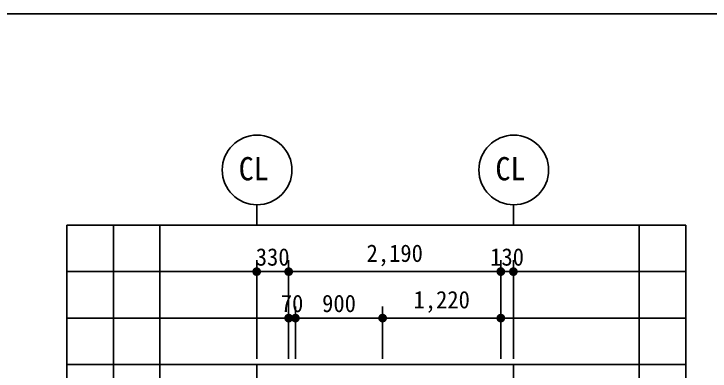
# Model space of a CAD drawing. Header units: millimetres. Extents: x -423835 to -174325, y -1379898 to -1311126.
# Drawn here: x -389187 to -382000, y -1367022 to -1363332 of the extents above; entities that cross this region are included whole.
import ezdxf
from ezdxf.enums import TextEntityAlignment as Align

# ---------------------------------------------------------------- set-up
doc = ezdxf.new("R2010")
doc.units = ezdxf.units.MM
doc.header["$LTSCALE"] = 100
doc.header["$MEASUREMENT"] = 0
doc.header["$PDSIZE"] = -10
doc.layers.get('0').update_dxf_attribs({"linetype": 'CONTINUOUS'})
doc.layers.get('Defpoints').update_dxf_attribs({"color": 153, "linetype": 'CONTINUOUS'})
doc.layers.add('A-AXIS-BUBL', color=7, linetype='CONTINUOUS', lineweight=25)
doc.layers.add('A-XXXX-TXT2', color=3, linetype='CONTINUOUS', lineweight=25)
doc.layers.add('A-DIMS', color=7, linetype='CONTINUOUS')
doc.layers.add('AA-AXIS-LINE-1', color=1, linetype='CONTINUOUS')
doc.styles.add('HY울릉도L', font='')
doc.styles.add('돋움체', font='')
doc.styles.get('HY울릉도L').set_extended_font_data('HYwulM')
doc.styles.get('돋움체').set_extended_font_data('DotumChe')
doc.dimstyles.new('CDIM', dxfattribs={"dimtxt": 3, "dimasz": 1.5, "dimexe": 2, "dimexo": 1, "dimgap": 1, "dimtad": 1, "dimdec": 0, "dimrnd": 0.5, "dimzin": 0, "dimdsep": 32, "dimlunit": 6, "dimtxsty": 'HY울릉도L', "dimblk1": '_CIDOT', "dimblk2": '_CIDOT', "dimsah": 1, "dimcen": 5.5, "dimclrd": 2, "dimclre": 2, "dimclrt": 7, "dimadec": 0, "dimazin": 0, "dimtfac": 1, "dimtdec": 0, "dimtix": 1, "dimtmove": 2, "dimatfit": 1, "dimldrblk": '_CIDOT', "dimfxl": 1, "dimtolj": 1, "dimtzin": 0, "dimlwd": -1, "dimarcsym": 0})

# ---------------------------------------------------------------- blocks, each defined once
blk = doc.blocks.new('_CIDOT')
at = {"color": 0, "linetype": 'ByBlock'}
blk.add_line((2, 0), (-1, 0), dxfattribs=at)
at = {"color": 0, "linetype": 'ByBlock', "const_width": 0.5}
blk.add_lwpolyline([(-0.25, 0, 1), (0.25, 0, 1)], format="xyb", close=True, dxfattribs=at)
blk = doc.blocks.new('*D444')
at = {"layer": 'A-DIMS', "lineweight": -2, "transparency": 16777216}
for p, q in [((-386350.4, -1366894.3), (-386350.4, -1365874.3)), ((-384160.4, -1366814.3), (-384160.4, -1365874.3))]:
    blk.add_line(p, q, dxfattribs=at)
at = {"layer": 'A-DIMS', "transparency": 16777216}
blk.add_line((-384250.4, -1365994.3), (-386260.4, -1365994.3), dxfattribs=at)
at = {"layer": 'Defpoints', "color": 0, "transparency": 16777216}
for p in [(-386350.4, -1365994.3), (-384160.4, -1366874.3), (-386350.4, -1366954.3)]:
    blk.add_point(p, dxfattribs=at)
at = {"layer": 'A-DIMS', "transparency": 16777216, "xscale": 90, "yscale": 90, "zscale": 90, "rotation": 180}
blk.add_blockref('_CIDOT', (-386350.4, -1365994.3), dxfattribs=at)
at = {"layer": 'A-DIMS', "transparency": 16777216, "xscale": 90, "yscale": 90, "zscale": 90}
blk.add_blockref('_CIDOT', (-384160.4, -1365994.3), dxfattribs=at)
at = {"layer": 'A-DIMS', "color": 3, "transparency": 16777216, "insert": (-385255.4, -1365827.2), "char_height": 180, "attachment_point": 5, "style": '돋움체'}
blk.add_mtext('\\A1;2,190', dxfattribs=at)
blk = doc.blocks.new('*D445')
at = {"layer": 'A-DIMS', "lineweight": -2, "transparency": 16777216}
for p, q in [((-384160.4, -1366894.3), (-384160.4, -1365874.3)), ((-384030.4, -1366894.3), (-384030.4, -1365874.3))]:
    blk.add_line(p, q, dxfattribs=at)
at = {"layer": 'A-DIMS', "transparency": 16777216}
for p, q in [((-384250.4, -1365994.3), (-384340.4, -1365994.3)), ((-384030.4, -1365994.3), (-384160.4, -1365994.3)), ((-383940.4, -1365994.3), (-383850.4, -1365994.3))]:
    blk.add_line(p, q, dxfattribs=at)
at = {"layer": 'Defpoints', "color": 0, "transparency": 16777216}
for p in [(-384160.4, -1365994.3), (-384160.4, -1366954.3), (-384030.4, -1366954.3)]:
    blk.add_point(p, dxfattribs=at)
at = {"layer": 'A-DIMS', "transparency": 16777216, "xscale": 90, "yscale": 90, "zscale": 90}
blk.add_blockref('_CIDOT', (-384160.4, -1365994.3), dxfattribs=at)
at = {"layer": 'A-DIMS', "transparency": 16777216, "xscale": 90, "yscale": 90, "zscale": 90, "rotation": 180}
blk.add_blockref('_CIDOT', (-384030.4, -1365994.3), dxfattribs=at)
at = {"layer": 'A-DIMS', "color": 3, "transparency": 16777216, "insert": (-384095.4, -1365844.2), "char_height": 180, "attachment_point": 5, "style": '돋움체'}
blk.add_mtext('\\A1;130', dxfattribs=at)
blk = doc.blocks.new('*D446')
at = {"layer": 'A-DIMS', "lineweight": -2, "transparency": 16777216}
for p, q in [((-386680.4, -1366894.3), (-386680.4, -1365874.3)), ((-386350.4, -1366894.3), (-386350.4, -1365874.3))]:
    blk.add_line(p, q, dxfattribs=at)
at = {"layer": 'A-DIMS', "transparency": 16777216}
for p, q in [((-386770.4, -1365994.3), (-386860.4, -1365994.3)), ((-386350.4, -1365994.3), (-386680.4, -1365994.3)), ((-386260.4, -1365994.3), (-386170.4, -1365994.3))]:
    blk.add_line(p, q, dxfattribs=at)
at = {"layer": 'Defpoints', "color": 0, "transparency": 16777216}
for p in [(-386680.4, -1365994.3), (-386680.4, -1366954.3), (-386350.4, -1366954.3)]:
    blk.add_point(p, dxfattribs=at)
at = {"layer": 'A-DIMS', "transparency": 16777216, "xscale": 90, "yscale": 90, "zscale": 90}
blk.add_blockref('_CIDOT', (-386680.4, -1365994.3), dxfattribs=at)
at = {"layer": 'A-DIMS', "transparency": 16777216, "xscale": 90, "yscale": 90, "zscale": 90, "rotation": 180}
blk.add_blockref('_CIDOT', (-386350.4, -1365994.3), dxfattribs=at)
at = {"layer": 'A-DIMS', "color": 3, "transparency": 16777216, "insert": (-386515.4, -1365844.2), "char_height": 180, "attachment_point": 5, "style": '돋움체'}
blk.add_mtext('\\A1;330', dxfattribs=at)
blk = doc.blocks.new('*D447')
at = {"layer": 'A-DIMS', "lineweight": -2, "transparency": 16777216}
for p, q in [((-386280.4, -1366894.3), (-386280.4, -1366354.3)), ((-385380.4, -1366894.3), (-385380.4, -1366354.3))]:
    blk.add_line(p, q, dxfattribs=at)
at = {"layer": 'A-DIMS', "transparency": 16777216}
blk.add_line((-386190.4, -1366474.3), (-385470.4, -1366474.3), dxfattribs=at)
at = {"layer": 'Defpoints', "color": 0, "transparency": 16777216}
for p in [(-385380.4, -1366474.3), (-386280.4, -1366954.3), (-385380.4, -1366954.3)]:
    blk.add_point(p, dxfattribs=at)
at = {"layer": 'A-DIMS', "transparency": 16777216, "xscale": 90, "yscale": 90, "zscale": 90, "rotation": 180}
blk.add_blockref('_CIDOT', (-386280.4, -1366474.3), dxfattribs=at)
at = {"layer": 'A-DIMS', "transparency": 16777216, "xscale": 90, "yscale": 90, "zscale": 90}
blk.add_blockref('_CIDOT', (-385380.4, -1366474.3), dxfattribs=at)
at = {"layer": 'A-DIMS', "color": 3, "transparency": 16777216, "insert": (-385830.4, -1366324.2), "char_height": 180, "attachment_point": 5, "style": '돋움체'}
blk.add_mtext('\\A1;900', dxfattribs=at)
blk = doc.blocks.new('*D448')
at = {"layer": 'A-DIMS', "lineweight": -2, "transparency": 16777216}
for p, q in [((-385380.4, -1366894.3), (-385380.4, -1366354.3)), ((-384160.4, -1366894.3), (-384160.4, -1366354.3))]:
    blk.add_line(p, q, dxfattribs=at)
at = {"layer": 'A-DIMS', "transparency": 16777216}
blk.add_line((-385290.4, -1366474.3), (-384250.4, -1366474.3), dxfattribs=at)
at = {"layer": 'Defpoints', "color": 0, "transparency": 16777216}
for p in [(-384160.4, -1366474.3), (-385380.4, -1366954.3), (-384160.4, -1366954.3)]:
    blk.add_point(p, dxfattribs=at)
at = {"layer": 'A-DIMS', "transparency": 16777216, "xscale": 90, "yscale": 90, "zscale": 90, "rotation": 180}
blk.add_blockref('_CIDOT', (-385380.4, -1366474.3), dxfattribs=at)
at = {"layer": 'A-DIMS', "transparency": 16777216, "xscale": 90, "yscale": 90, "zscale": 90}
blk.add_blockref('_CIDOT', (-384160.4, -1366474.3), dxfattribs=at)
at = {"layer": 'A-DIMS', "color": 3, "transparency": 16777216, "insert": (-384770.4, -1366307.2), "char_height": 180, "attachment_point": 5, "style": '돋움체'}
blk.add_mtext('\\A1;1,220', dxfattribs=at)
blk = doc.blocks.new('*D449')
at = {"layer": 'A-DIMS', "lineweight": -2, "transparency": 16777216}
for p, q in [((-386350.4, -1366894.3), (-386350.4, -1366354.3)), ((-386280.4, -1366894.3), (-386280.4, -1366354.3))]:
    blk.add_line(p, q, dxfattribs=at)
at = {"layer": 'A-DIMS', "transparency": 16777216}
for p, q in [((-386440.4, -1366474.3), (-386530.4, -1366474.3)), ((-386280.4, -1366474.3), (-386350.4, -1366474.3)), ((-386190.4, -1366474.3), (-386100.4, -1366474.3))]:
    blk.add_line(p, q, dxfattribs=at)
at = {"layer": 'Defpoints', "color": 0, "transparency": 16777216}
for p in [(-386350.4, -1366474.3), (-386350.4, -1366954.3), (-386280.4, -1366954.3)]:
    blk.add_point(p, dxfattribs=at)
at = {"layer": 'A-DIMS', "transparency": 16777216, "xscale": 90, "yscale": 90, "zscale": 90, "rotation": 180}
blk.add_blockref('_CIDOT', (-386280.4, -1366474.3), dxfattribs=at)
at = {"layer": 'A-DIMS', "transparency": 16777216, "xscale": 90, "yscale": 90, "zscale": 90}
blk.add_blockref('_CIDOT', (-386350.4, -1366474.3), dxfattribs=at)
at = {"layer": 'A-DIMS', "color": 3, "transparency": 16777216, "insert": (-386315.4, -1366324.2), "char_height": 180, "attachment_point": 5, "style": '돋움체'}
blk.add_mtext('\\A1;70', dxfattribs=at)
blk = doc.blocks.new('A$C028158C4')
at = {"layer": 'A-AXIS-BUBL', "ltscale": 0.2}
blk.add_line((0, 0), (0, 175.2), dxfattribs=at)
blk.add_circle((2.9, 475.4), 300.3, dxfattribs=at)

msp = doc.modelspace()

# ---------------------------------------------------------------- linework, layer by layer
at = {"color": 3, "ltscale": 2}
msp.add_line((-379750.4, -1363332.1), (-423835.4, -1363332.1), dxfattribs=at)
at = {"layer": 'AA-AXIS-LINE-1'}
for p, q in [((-386680.4, -1366954.3), (-386680.4, -1370532.1)), ((-384030.4, -1366954.3), (-384030.4, -1370532.1))]:
    msp.add_line(p, q, dxfattribs=at)
at = {"layer": 'Defpoints'}
for p, q in [((-388640.4, -1370532.1), (-388640.4, -1365514.3)), ((-388640.4, -1365514.3), (-382250.4, -1365514.3)), ((-388160.4, -1370532.1), (-388160.4, -1365514.3)), ((-387680.4, -1370532.1), (-387680.4, -1365514.3)), ((-382730.4, -1365514.3), (-382730.4, -1370532.1)), ((-382250.4, -1365514.3), (-382250.4, -1370532.1)), ((-388640.4, -1365994.3), (-382250.4, -1365994.3)), ((-388640.4, -1366474.3), (-382250.4, -1366474.3)), ((-388640.4, -1366954.3), (-382250.4, -1366954.3))]:
    msp.add_line(p, q, dxfattribs=at)

# ---------------------------------------------------------------- block references
at = {"xscale": 1.198871389330295, "yscale": 1.198871389330295, "zscale": 1.198871389330295}
for p in [(-386680.4, -1365514.3), (-384030.4, -1365514.3)]:
    msp.add_blockref('A$C028158C4', p, dxfattribs=at)

# ---------------------------------------------------------------- texts
at = {"layer": 'A-XXXX-TXT2', "ltscale": 0.2, "style": '돋움체'}
for p in [(-386711.1, -1364931.1), (-384061.1, -1364931.1)]:
    msp.add_text('CL', height=240, dxfattribs=at).set_placement(p, align=Align.MIDDLE)

# ---------------------------------------------------------------- dimensions: what is measured, and where the dimension line sits
at = {"layer": 'A-DIMS'}
for base, p1, p2, picture, middle in [((-386350.4, -1365994.3), (-384160.4, -1366874.3), (-386350.4, -1366954.3), '*D444', (-385255.4, -1365827.2)), ((-386680.4, -1365994.3), (-386350.4, -1366954.3), (-386680.4, -1366954.3), '*D446', (-386515.4, -1365844.2)), ((-384160.4, -1365994.3), (-384030.4, -1366954.3), (-384160.4, -1366954.3), '*D445', (-384095.4, -1365844.2)), ((-386350.4, -1366474.3), (-386280.4, -1366954.3), (-386350.4, -1366954.3), '*D449', (-386315.4, -1366324.2))]:
    dim = msp.add_linear_dim(base=base, p1=p1, p2=p2, dimstyle='CDIM', override={"dimscale": 60, "dimtxsty": '돋움체', "dimclrd": 256, "dimclre": 256, "dimclrt": 3}, dxfattribs=at)
    dim.commit()
    dim.dimension.update_dxf_attribs({"geometry": picture, "text_midpoint": middle})
for base, p1, p2, picture, middle in [((-385380.4, -1366474.3), (-386280.4, -1366954.3), (-385380.4, -1366954.3), '*D447', (-385830.4, -1366324.2)), ((-384160.4, -1366474.3), (-385380.4, -1366954.3), (-384160.4, -1366954.3), '*D448', (-384770.4, -1366307.2))]:
    dim = msp.add_linear_dim(base=base, p1=p1, p2=p2, angle=180, dimstyle='CDIM', override={"dimscale": 60, "dimtxsty": '돋움체', "dimclrd": 256, "dimclre": 256, "dimclrt": 3}, dxfattribs=at)
    dim.commit()
    dim.dimension.update_dxf_attribs({"geometry": picture, "text_midpoint": middle})

doc.saveas('drawing.dxf')
